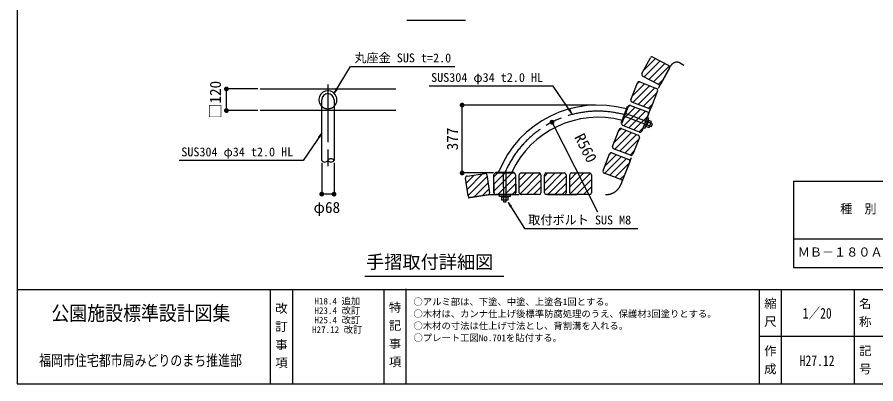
# Model space of a CAD drawing. Units: millimetres at full size, sheet at 1:20; some dimension numbers follow another scale. Extents: x 119 to 5595, y 2013 to 5746.
# Drawn here: x 119 to 3689, y 2013 to 3539 of the extents above; entities that cross this region are included whole.
import ezdxf
from ezdxf.enums import TextEntityAlignment as Align

# ---------------------------------------------------------------- set-up
doc = ezdxf.new("R2010")
doc.units = ezdxf.units.MM
doc.header["$LTSCALE"] = 20
for name, pattern in [('CHAIN', [18.5, 12, -1.5, 3.5, -1.5]), ('DASHED_SPACED', [12, 6, -6]), ('LONG_DASHED_DOTTED', [15.25, 12, -1.5, 0.25, -1.5])]:
    doc.linetypes.add(name, pattern=pattern)
for name, color, linetype, lineweight in [('0_2', 7, 'Continuous', 25), ('_0-0_', 7, 'Continuous', 25), ('ハッチ', 4, 'Continuous', 25), ('寸法', 3, 'Continuous', 25), ('本体', 7, 'Continuous', 25)]:
    doc.layers.add(name, color=color, linetype=linetype, lineweight=lineweight)
doc.styles.add('@ＭＳ ゴシック', font='')
doc.styles.add('ＭＳ ゴシック', font='')
doc.styles.get('@ＭＳ ゴシック').set_extended_font_data('@MS Gothic')
doc.styles.get('ＭＳ ゴシック').set_extended_font_data('MS Gothic')

# ---------------------------------------------------------------- blocks, each defined once
blk = doc.blocks.new('filled_dot')
at = {"color": 0, "linetype": 'Continuous', "lineweight": -2, "const_width": 1.25}
blk.add_lwpolyline([(-0.625, 0, 1), (0.625, 0, 1)], format="xyb", close=True, dxfattribs=at)

msp = doc.modelspace()

# ---------------------------------------------------------------- hatches: boundary and pattern name
at = {"layer": '寸法'}
for points in [[(1437.69, 3224.4), (1445.5, 3243.08), (1450.89, 3239.75)], [(2424.41, 3138.46), (2410.51, 3153.19), (2415.74, 3156.77)], [(1385.75, 3055.63), (1377.09, 3037.33), (1371.85, 3040.9)], [(2160.65, 2767.8), (2173.85, 2752.44), (2168.46, 2749.12)]]:
    msp.add_hatch(color=256, dxfattribs=at).paths.add_polyline_path(points)

# ---------------------------------------------------------------- linework, layer by layer
at = {"layer": '0_2'}
for p, q in [((988.58, 3149.98), (988.58, 3239.98)), ((1118.58, 3239.98), (988.58, 3239.98)), ((1118.58, 3149.98), (988.58, 3149.98)), ((1968.47, 2890.26), (1968.47, 3172.86)), ((2523.05, 3172.86), (1968.47, 3172.86)), ((2533.05, 2727.36), (2342.38, 3101.59)), ((1385.08, 2932.29), (1385.08, 2802.29)), ((1436.08, 2932.29), (1436.08, 2802.29)), ((2098.47, 2890.26), (1968.47, 2890.26)), ((3345.79, 2856.31), (5455.79, 2856.31)), ((3345.79, 2856.31), (3345.79, 2496.31)), ((1436.08, 2802.29), (1385.08, 2802.29)), ((3345.79, 2616.31), (5455.79, 2616.31)), ((3345.79, 2496.31), (5455.79, 2496.31)), ((5147.19, 2209.16), (3203.29, 2209.16))]:
    msp.add_line(p, q, dxfattribs=at)
at = {"layer": '_0-0_', "color": 6}
msp.add_line((118.61, 2405.73), (5594.87, 2405.73), dxfattribs=at)
at = {"layer": '_0-0_'}
for p, q in [((1170.73, 2405.73), (1170.73, 2012.58)), ((1262.65, 2405.73), (1262.65, 2012.58)), ((1642.98, 2405.73), (1642.98, 2012.58)), ((1734.9, 2407.64), (1734.9, 2012.58)), ((3203.29, 2405.73), (3203.29, 2012.58)), ((3295.22, 2405.73), (3295.22, 2012.58)), ((3598.17, 2405.73), (3598.17, 2012.8))]:
    msp.add_line(p, q, dxfattribs=at)
at = {"layer": '_0-0_', "color": 6}
msp.add_lwpolyline([(5594.87, 5636.21), (118.61, 5636.21), (118.61, 2012.58), (5594.87, 2012.58)], close=True, dxfattribs=at)
at = {"layer": 'ハッチ', "linetype": 'CHAIN'}
msp.add_line((1410.58, 3258.52), (1410.58, 2891.34), dxfattribs=at)
msp.add_arc((2533.05, 2727.36), 420, 74.46735, 157.16676, dxfattribs=at)
at = {"layer": '寸法'}
for p, q in [((1738.6, 3526.46), (1983.18, 3526.46)), ((1564.05, 2461.3), (2141.58, 2461.3))]:
    msp.add_line(p, q, dxfattribs=at)
for points in [[(1437.69, 3224.4), (1504.96, 3333.35), (1937.59, 3333.35)], [(2424.41, 3138.46), (2346.9, 3251.95), (1830.97, 3251.95)], [(1385.75, 3055.63), (1308.24, 2942.14), (792.31, 2942.14)], [(2160.65, 2767.8), (2227.92, 2658.85), (2698.47, 2658.85)]]:
    msp.add_lwpolyline(points, dxfattribs=at)
at = {"layer": '寸法', "lineweight": 13}
for points in [[(1437.69, 3224.4), (1445.5, 3243.08), (1450.89, 3239.75)], [(2424.41, 3138.46), (2410.51, 3153.19), (2415.74, 3156.77)], [(1385.75, 3055.63), (1377.09, 3037.33), (1371.85, 3040.9)], [(2160.65, 2767.8), (2173.85, 2752.44), (2168.46, 2749.12)]]:
    msp.add_lwpolyline(points, close=True, dxfattribs=at)
at = {"layer": '本体'}
for p, q in [((2715.97, 3303.92), (2751.71, 3369.86)), ((2761.88, 3372.88), (2827.82, 3337.13)), ((2830.83, 3326.96), (2795.09, 3261.03)), ((2784.92, 3258.01), (2718.99, 3293.76)), ((2670.35, 3195.18), (2697.54, 3265.08)), ((2707.25, 3269.35), (2777.15, 3242.16)), ((1128.58, 3239.98), (1692.58, 3239.98)), ((2781.42, 3232.45), (2754.23, 3162.56)), ((1385.08, 2942.29), (1385.08, 3194.98)), ((1436.08, 3194.98), (1436.08, 2942.29)), ((2744.52, 3158.28), (2674.62, 3185.47)), ((1385.08, 3149.98), (1128.58, 3149.98)), ((1692.58, 3149.98), (1436.08, 3149.98)), ((2629.13, 3098.16), (2656.32, 3168.06)), ((2659.12, 3166.97), (2631.93, 3097.07)), ((2632.06, 3097.4), (2659.25, 3167.3)), ((2632.06, 3097.4), (2659.25, 3167.3)), ((2656.32, 3168.06), (2659.12, 3166.97)), ((2668.96, 3171.57), (2738.85, 3144.38)), ((2668.96, 3171.57), (2738.85, 3144.38)), ((2743.13, 3134.67), (2715.94, 3064.78)), ((2743.13, 3134.67), (2715.94, 3064.78)), ((2728.31, 3075.91), (2744.63, 3117.85)), ((2744.16, 3108.37), (2734.37, 3083.21)), ((2744.63, 3117.85), (2737.64, 3120.57)), ((2741.37, 3109.46), (2744.16, 3108.37)), ((2755.34, 3104.02), (2744.16, 3108.37)), ((2594.29, 3000.95), (2621.48, 3070.85)), ((2631.93, 3097.07), (2629.13, 3098.16)), ((2631.19, 3075.12), (2701.08, 3047.93)), ((2706.23, 3060.51), (2636.33, 3087.7)), ((2706.23, 3060.51), (2636.33, 3087.7)), ((2728.31, 3075.91), (2721.32, 3078.63)), ((2731.58, 3084.3), (2734.37, 3083.21)), ((2734.37, 3083.21), (2745.56, 3078.86)), ((2739.27, 3095.79), (2735.38, 3094.08)), ((2739.9, 3097.43), (2736.02, 3095.72)), ((2745.56, 3078.86), (2755.34, 3104.02)), ((2755.27, 3083.13), (2759.62, 3094.31)), ((2705.35, 3038.22), (2678.16, 2968.33)), ((2554.59, 2899.59), (2581.78, 2969.48)), ((2591.49, 2973.76), (2661.39, 2946.57)), ((2668.46, 2964.05), (2598.56, 2991.24)), ((2665.66, 2936.86), (2638.47, 2866.96)), ((2108.47, 2893.34), (2183.47, 2893.34)), ((2108.47, 2890.34), (2108.47, 2893.34)), ((2183.47, 2893.34), (2183.47, 2890.34)), ((1993.94, 2794.71), (1982.72, 2868.86)), ((1989.02, 2877.4), (2063.17, 2888.62)), ((2071.71, 2882.32), (2082.92, 2808.16)), ((2100.97, 2807.84), (2100.97, 2882.84)), ((2100.97, 2807.84), (2100.97, 2882.84)), ((2101.15, 2807.75), (2100.98, 2882.75)), ((2108.47, 2890.26), (2183.47, 2890.43)), ((2183.47, 2890.34), (2108.47, 2890.34)), ((2108.47, 2890.34), (2183.47, 2890.34)), ((2108.47, 2890.34), (2183.47, 2890.34)), ((2190.97, 2882.84), (2190.97, 2807.84)), ((2190.97, 2882.84), (2190.97, 2807.84)), ((2190.98, 2882.94), (2191.15, 2807.94)), ((2205.97, 2807.84), (2205.97, 2882.84)), ((2205.97, 2807.84), (2205.97, 2882.84)), ((2213.47, 2890.34), (2288.47, 2890.34)), ((2213.47, 2890.34), (2288.47, 2890.34)), ((2295.97, 2882.84), (2295.97, 2807.84)), ((2295.97, 2882.84), (2295.97, 2807.84)), ((2310.97, 2807.84), (2310.97, 2882.84)), ((2310.97, 2807.84), (2310.97, 2882.84)), ((2318.47, 2890.34), (2393.47, 2890.34)), ((2318.47, 2890.34), (2393.47, 2890.34)), ((2400.97, 2882.84), (2400.97, 2807.84)), ((2400.97, 2882.84), (2400.97, 2807.84)), ((2415.97, 2807.84), (2415.97, 2882.84)), ((2423.47, 2890.34), (2498.47, 2890.34)), ((2505.97, 2882.84), (2505.97, 2807.84)), ((2628.76, 2862.69), (2558.86, 2889.88)), ((2076.63, 2799.63), (2002.47, 2788.41)), ((2183.47, 2800.34), (2108.47, 2800.34)), ((2183.47, 2800.34), (2108.47, 2800.34)), ((2183.66, 2800.43), (2108.66, 2800.26)), ((2123.54, 2792.79), (2123.53, 2800.29)), ((2168.54, 2792.89), (2123.54, 2792.79)), ((2132.54, 2792.81), (2132.55, 2789.81)), ((2159.55, 2789.87), (2132.55, 2789.81)), ((2132.55, 2789.81), (2132.58, 2777.81)), ((2146.05, 2789.84), (2143.04, 2792.84)), ((2147.81, 2789.85), (2144.8, 2792.84)), ((2159.54, 2792.87), (2159.55, 2789.87)), ((2159.58, 2777.87), (2159.55, 2789.87)), ((2168.53, 2800.39), (2168.54, 2792.89)), ((2288.47, 2800.34), (2213.47, 2800.34)), ((2288.47, 2800.34), (2213.47, 2800.34)), ((2393.47, 2800.34), (2318.47, 2800.34)), ((2393.47, 2800.34), (2318.47, 2800.34)), ((2498.47, 2800.34), (2423.47, 2800.34)), ((2132.58, 2777.81), (2159.58, 2777.87)), ((2140.09, 2770.33), (2152.09, 2770.36))]:
    msp.add_line(p, q, dxfattribs=at)
at = {"layer": '本体', "linetype": 'LONG_DASHED_DOTTED'}
for p, q in [((2723.74, 3318.26), (2772.56, 3367.09)), ((2725.44, 3290.26), (2791.82, 3356.64)), ((2744.7, 3279.82), (2811.08, 3346.2)), ((2763.95, 3269.38), (2829.95, 3335.38)), ((2676.9, 3212.02), (2726.67, 3261.8)), ((2678.53, 3183.95), (2748.05, 3253.48)), ((2695.81, 3260.63), (2704.99, 3269.81)), ((2783.21, 3258.94), (2806.68, 3282.4)), ((2699.91, 3175.64), (2769.44, 3245.16)), ((2721.29, 3167.32), (2778.23, 3224.26)), ((2638.67, 3114.39), (2688.32, 3164.04)), ((2640.17, 3086.2), (2709.7, 3155.73)), ((2657.57, 3163), (2666.61, 3172.04)), ((2661.55, 3077.88), (2731.08, 3147.41)), ((2742.67, 3159), (2759.32, 3175.65)), ((2682.93, 3069.57), (2739.99, 3126.63)), ((2619.35, 3065.38), (2629.51, 3075.54)), ((2704.32, 3061.25), (2721.09, 3078.02)), ((2600.44, 3016.77), (2651.06, 3067.39)), ((2602.92, 2989.55), (2672.44, 3059.07)), ((2624.3, 2981.23), (2693.82, 3050.76)), ((2645.68, 2972.91), (2701.77, 3029)), ((2562.19, 2919.12), (2609.73, 2966.66)), ((2581.1, 2967.73), (2587.5, 2974.13)), ((2667.06, 2964.6), (2682.86, 2980.4)), ((2561.58, 2888.82), (2631.11, 2958.34)), ((2582.97, 2880.5), (2652.49, 2950.03)), ((2604.35, 2872.18), (2663.52, 2931.36)), ((1985.92, 2847.73), (2020.33, 2882.14)), ((1989.82, 2821.93), (2055.32, 2887.43)), ((1993.72, 2796.13), (2072.79, 2875.2)), ((2100.97, 2873.68), (2117.63, 2890.34)), ((2100.97, 2814.28), (2177.03, 2890.34)), ((2100.97, 2843.98), (2147.33, 2890.34)), ((2116.73, 2800.34), (2190.97, 2874.58)), ((2205.97, 2859.88), (2236.43, 2890.34)), ((2205.97, 2830.19), (2266.12, 2890.34)), ((2208.1, 2802.62), (2293.69, 2888.21)), ((2235.52, 2800.34), (2295.97, 2860.79)), ((2310.97, 2846.09), (2355.22, 2890.34)), ((2310.97, 2875.79), (2325.52, 2890.34)), ((2310.97, 2816.39), (2384.92, 2890.34)), ((2324.62, 2800.34), (2400.97, 2876.69)), ((2415.97, 2832.3), (2474.01, 2890.34)), ((2415.97, 2861.99), (2444.31, 2890.34)), ((2417.17, 2803.8), (2502.51, 2889.14)), ((2443.41, 2800.34), (2505.97, 2862.9)), ((2625.73, 2863.87), (2644.61, 2882.75)), ((2018.06, 2790.77), (2076.69, 2849.4)), ((2053.05, 2796.06), (2080.59, 2823.6)), ((2146.43, 2800.34), (2190.97, 2844.88)), ((2265.22, 2800.34), (2295.97, 2831.09)), ((2354.31, 2800.34), (2400.97, 2846.99)), ((2473.11, 2800.34), (2505.97, 2833.2)), ((2176.12, 2800.34), (2190.97, 2815.19)), ((2384.01, 2800.34), (2400.97, 2817.3))]:
    msp.add_line(p, q, dxfattribs=at)
at = {"layer": '本体', "linetype": 'DASHED_SPACED'}
for p, q in [((2785.48, 3242.58), (2835.08, 3335.37)), ((2876.72, 3347.1), (2889.66, 3339.5)), ((2629.08, 2843.23), (2785.48, 3242.58)), ((1436.08, 3149.98), (1385.08, 3149.98)), ((2643.43, 3126.63), (2755.27, 3083.13)), ((2759.62, 3094.31), (2647.78, 3137.82)), ((2139.83, 2890.33), (2140.09, 2770.33)), ((2152.09, 2770.36), (2151.83, 2890.36)), ((1993.22, 2787.15), (2083.02, 2800.26)), ((2084.11, 2800.34), (2566.23, 2800.34))]:
    msp.add_line(p, q, dxfattribs=at)
at = {"layer": '本体'}
for centre, radius, start, end in [((2758.31, 3366.28), 7.5, 61.53631, 151.53631), ((2824.24, 3330.54), 7.5, 331.53631, 61.53631), ((2722.56, 3300.35), 7.5, 151.53631, 241.53631), ((2704.53, 3262.36), 7.5, 68.74456, 158.74456), ((2788.5, 3264.6), 7.5, 241.53631, 331.53631), ((1410.58, 3194.98), 37.5, 312.84364, 227.15636), ((1410.58, 3194.98), 25.5, 0, 180), ((2774.43, 3235.17), 7.5, 338.74456, 68.74456), ((2677.34, 3192.46), 7.5, 158.74456, 248.74456), ((2533.05, 2727.36), 445.5, 74.52645, 158.12563), ((2666.24, 3164.58), 7.5, 68.74456, 158.74456), ((2666.24, 3164.58), 7.5, 68.74456, 158.74456), ((2736.14, 3137.39), 7.5, 338.74456, 68.74456), ((2736.14, 3137.39), 7.5, 338.74456, 68.74456), ((2747.24, 3165.27), 7.5, 248.74456, 338.74456), ((2533.05, 2727.36), 394.5, 75.27699, 155.11882), ((2628.47, 3068.13), 7.5, 68.74456, 158.74456), ((2639.05, 3094.68), 7.5, 158.74456, 248.74456), ((2639.05, 3094.68), 7.5, 158.74456, 248.74456), ((2698.36, 3040.94), 7.5, 338.74456, 68.74456), ((2708.95, 3067.5), 7.5, 248.74456, 338.74456), ((2708.95, 3067.5), 7.5, 248.74456, 338.74456), ((2601.28, 2998.23), 7.5, 158.74456, 248.74456), ((2588.77, 2966.77), 7.5, 68.74456, 158.74456), ((2671.18, 2971.04), 7.5, 248.74456, 338.74456), ((1397.83, 2951.29), 15.61, 215.22136, 324.77864), ((1423.33, 2933.28), 15.61, 35.22136, 144.77864), ((1423.33, 2951.29), 15.61, 215.22136, 324.77864), ((2658.67, 2939.58), 7.5, 338.74456, 68.74456), ((2561.58, 2896.87), 7.5, 158.74456, 248.74456), ((1990.14, 2869.98), 7.5, 98.59964, 188.59964), ((2064.29, 2881.2), 7.5, 8.59964, 98.59964), ((2108.47, 2882.84), 7.5, 90, 180), ((2108.47, 2882.84), 7.5, 90, 180), ((2108.48, 2882.76), 7.5, 90.12509, 180.12509), ((2183.48, 2882.93), 7.5, 0.12509, 90.12509), ((2183.47, 2882.84), 7.5, 0, 90), ((2183.47, 2882.84), 7.5, 0, 90), ((2213.47, 2882.84), 7.5, 90, 180), ((2213.47, 2882.84), 7.5, 90, 180), ((2288.47, 2882.84), 7.5, 0, 90), ((2288.47, 2882.84), 7.5, 0, 90), ((2318.47, 2882.84), 7.5, 90, 180), ((2318.47, 2882.84), 7.5, 90, 180), ((2393.47, 2882.84), 7.5, 0, 90), ((2393.47, 2882.84), 7.5, 0, 90), ((2423.47, 2882.84), 7.5, 90, 180), ((2498.47, 2882.84), 7.5, 0, 90), ((2631.48, 2869.68), 7.5, 248.74456, 338.74456), ((2001.35, 2795.83), 7.5, 188.59964, 278.59964), ((2075.51, 2807.04), 7.5, 278.59964, 8.59964), ((2108.47, 2807.84), 7.5, 180, 270), ((2108.47, 2807.84), 7.5, 180, 270), ((2108.65, 2807.76), 7.5, 180.12509, 270.12509), ((2183.47, 2807.84), 7.5, 270, 0), ((2183.47, 2807.84), 7.5, 270, 0), ((2183.65, 2807.93), 7.5, 270.12509, 0.12509), ((2213.47, 2807.84), 7.5, 180, 270), ((2213.47, 2807.84), 7.5, 180, 270), ((2288.47, 2807.84), 7.5, 270, 0), ((2288.47, 2807.84), 7.5, 270, 0), ((2318.47, 2807.84), 7.5, 180, 270), ((2318.47, 2807.84), 7.5, 180, 270), ((2393.47, 2807.84), 7.5, 270, 0), ((2393.47, 2807.84), 7.5, 270, 0), ((2423.47, 2807.84), 7.5, 180, 270), ((2498.47, 2807.84), 7.5, 270, 0)]:
    msp.add_arc(centre, radius, start, end, dxfattribs=at)
at = {"layer": '本体', "linetype": 'DASHED_SPACED'}
for centre, radius, start, end in [((2861.53, 3321.22), 30, 59.59889, 151.87177), ((1410.58, 3194.98), 37.5, 227.15636, 312.84364), ((2566.23, 2867.84), 67.5, 270, 338.61401)]:
    msp.add_arc(centre, radius, start, end, dxfattribs=at)

# ---------------------------------------------------------------- block references
at = {"layer": '0_2', "xscale": 8, "yscale": 8}
for p, rotation in [((988.58, 3239.98), 270), ((1968.47, 3172.86), 270), ((988.58, 3149.98), 90), ((2342.38, 3101.59), 297), ((1968.47, 2890.26), 90), ((1436.08, 2802.29), 180)]:
    msp.add_blockref('filled_dot', p, dxfattribs=dict(at, rotation=rotation))
msp.add_blockref('filled_dot', (1385.08, 2802.29), dxfattribs=at)

# ---------------------------------------------------------------- texts
at = {"layer": '0_2', "style": 'ＭＳ ゴシック'}
for s, rotation, p in [('□120', 90, (979.57, 3194.98)), ('377', 90, (1964.97, 3031.56)), ('R560', 297, (2449.66, 2977.56))]:
    msp.add_text(s, height=46.19, rotation=rotation, dxfattribs=at).set_placement(p, align=Align.BOTTOM_CENTER)
msp.add_text('φ68', height=46.19, dxfattribs=at).set_placement((1405.96, 2709.88), align=Align.BOTTOM_CENTER)
at = {"layer": '_0-0_', "color": 3, "style": 'ＭＳ ゴシック'}
for s, p in [('丸座金 SUS t=2.0', (1520.48, 3339.56)), ('SUS304 φ34 t2.0 HL', (1839.56, 3258.17)), ('SUS304 φ34 t2.0 HL', (800.9, 2948.35)), ('取付ボルト SUS M8', (2243.44, 2665.06))]:
    msp.add_text(s, height=36.95, dxfattribs=at).set_placement(p, align=Align.BOTTOM_LEFT)
at = {"layer": '_0-0_', "style": 'ＭＳ ゴシック'}
for s, height, p in [('種\u3000別', 36.95, (3540.19, 2711.11)), ('ＭＢ－１８０Ａ（Ｔ）', 36.95, (3363.79, 2531.11)), ('○アルミ部は、下塗、中塗、上塗各1回とする。', 27.71, (1766.26, 2331.79)), ('○木材は、カンナ仕上げ後標準防腐処理のうえ、保護材3回塗りとする。', 27.71, (1766.26, 2281.79)), ('○木材の寸法は仕上げ寸法とし、背割溝を入れる。', 27.71, (1766.26, 2231.79)), ('○プレート工図No.701を貼付する。', 27.71, (1766.26, 2181.79))]:
    msp.add_text(s, height=height, dxfattribs=at).set_placement(p, align=Align.BOTTOM_LEFT)
for s, p in [('H18.4 追加', (1449.61, 2356.84)), ('H23.4 改訂', (1449.61, 2317.52)), ('H25.4 改訂', (1449.61, 2278.21)), ('H27.12 改訂', (1449.32, 2238.21))]:
    msp.add_text(s, height=27.71, dxfattribs=at).set_placement(p, align=Align.MIDDLE_CENTER)
at = {"layer": '_0-0_', "style": '@ＭＳ ゴシック'}
for s, p in [(' 縮 尺 ', (3249.26, 2310.21)), ('名 称', (3643.33, 2309.42)), ('改 訂 事 項', (1216.29, 2214.22)), ('特 記 事 項', (1688.54, 2218.14)), ('作 成', (3248.55, 2112.84)), ('記 号', (3643.83, 2112.84))]:
    msp.add_text(s, height=36.95, rotation=270, dxfattribs=at).set_placement(p, align=Align.MIDDLE_CENTER)
at = {"layer": '_0-0_', "style": 'ＭＳ ゴシック'}
for s, height, width, p in [('公園施設標準設計図集', 60.6, 0.9, (633.01, 2306.62)), ('1／20', 44.34, 0.8, (3444.8, 2306.36)), ('福岡市住宅都市局みどりのまち推進部', 45.45, 0.8, (631.46, 2109.88)), ('H27.12', 44.34, 0.8, (3444.42, 2108.93))]:
    msp.add_text(s, height=height, dxfattribs=dict(at, width=width)).set_placement(p, align=Align.MIDDLE_CENTER)
at = {"layer": '寸法', "style": 'ＭＳ ゴシック'}
msp.add_text('手摺取付詳細図', height=55.43, dxfattribs=at).set_placement((1569.03, 2475.43), align=Align.BOTTOM_LEFT)

doc.saveas('drawing.dxf')
